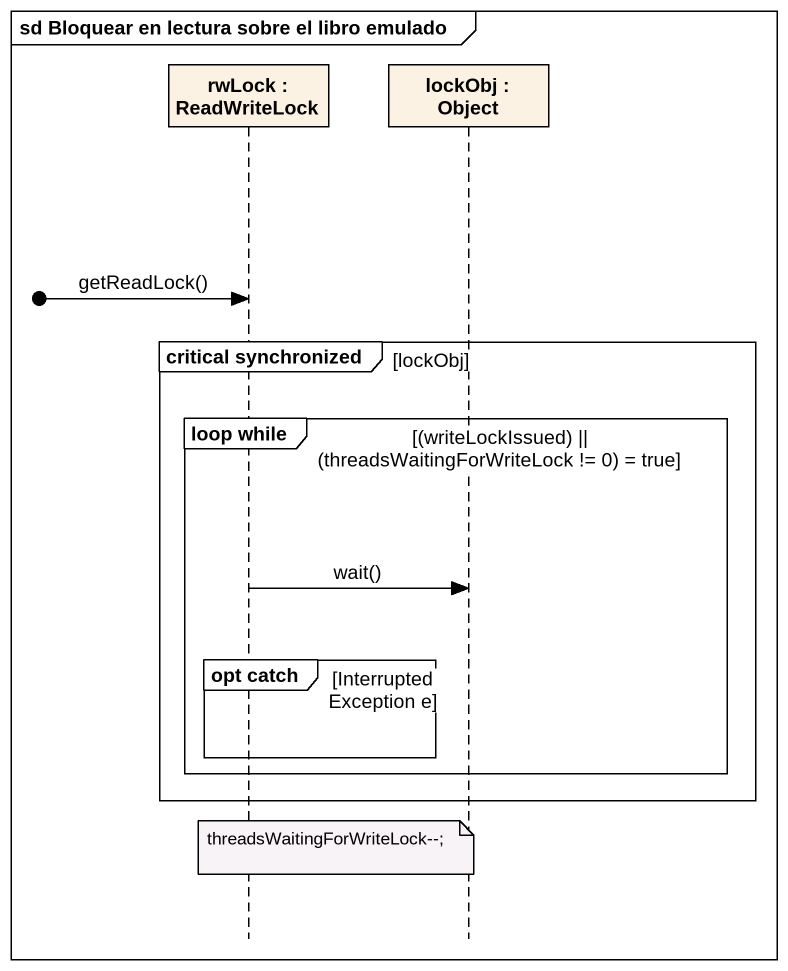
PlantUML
@startuml
mainframe sd Bloquear en lectura sobre el libro emulado
hide footbox
participant "rwLock : ReadWriteLock" as rwLock
participant "lockObj : Object" as lockObj

[o-> rwLock : getReadLock()
group critical synchronized [lockObj]
  group loop while [(writeLockIssued) || (threadsWaitingForWriteLock != 0) = true]
    rwLock -> lockObj : wait()
    group opt catch [InterruptedException e]
    end
  end
end
note over rwLock : threadsWaitingForWriteLock--;
@enduml
